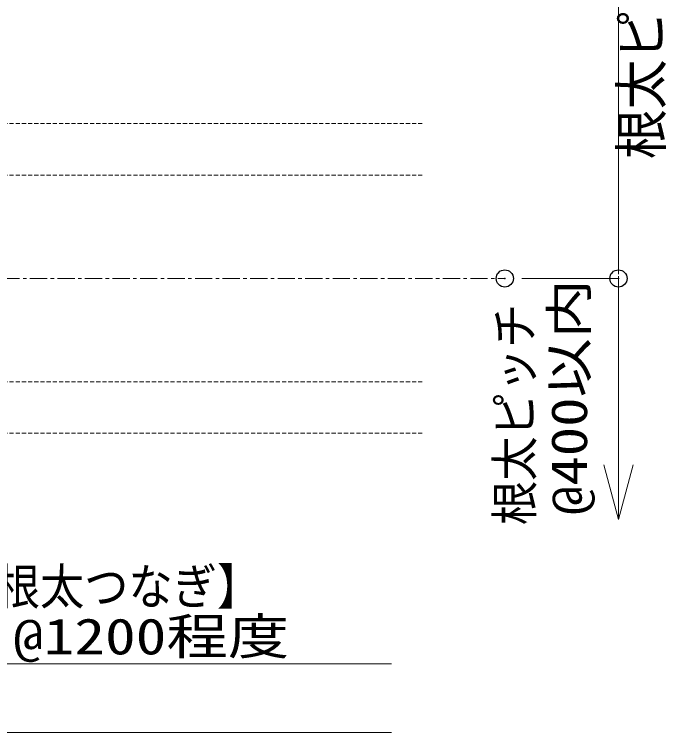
# Model space of a CAD drawing. Units: millimetres, scale not verified. Extents: x -4131 to 4169, y -981 to 998.
# Drawn here: x -3369.7 to -3179.3, y -288.6 to -79.9 of the extents above; entities that cross this region are included whole.
import ezdxf
from ezdxf.enums import TextEntityAlignment as Align

# ---------------------------------------------------------------- set-up
doc = ezdxf.new("R2010")
doc.units = ezdxf.units.MM
doc.header["$LTSCALE"] = 10
doc.header["$PDMODE"] = 32
doc.header["$PDSIZE"] = 5
doc.linetypes.add('CHAIN1', pattern=[8, 5, -1, 1, -1])
doc.linetypes.add('DASHED1', pattern=[1.8, 1.2, -0.6])
for name, color, linetype, lineweight in [('0-3_寸法', 7, 'Continuous', 9), ('0-6_0', 7, 'Continuous', 9), ('0-9_根太', 4, 'Continuous', 9)]:
    doc.layers.add(name, color=color, linetype=linetype, lineweight=lineweight)
doc.layers.add('0-7_DEFPOINTS', color=7, linetype='Continuous')
doc.styles.add('ＭＳ ゴシック', font='')
doc.styles.add('ＭＳ Ｐゴシック', font='')
doc.styles.get('ＭＳ ゴシック').set_extended_font_data('MS Gothic')
doc.styles.get('ＭＳ Ｐゴシック').set_extended_font_data('MS PGothic')

# ---------------------------------------------------------------- blocks, each defined once
blk = doc.blocks.new('_DOT')
at = {"layer": '0-6_0'}
for p, q in [((-5, 0), (-10, 0)), ((-2.5, 0), (2.5, 0))]:
    blk.add_line(p, q, dxfattribs=at)
blk = doc.blocks.new('グループ-74-1')
at = {"layer": '0-9_根太', "linetype": 'DASHED1'}
for p, q in [((-37009.7, 1799.7), (-31688.6, 1799.7)), ((-37009.7, 1649.7), (-31688.6, 1649.7)), ((-37009.7, 1049.7), (-31688.6, 1049.7)), ((-37009.7, 899.7), (-31688.6, 899.7))]:
    blk.add_line(p, q, dxfattribs=at)
at = {"layer": '0-9_根太', "linetype": 'CHAIN1'}
blk.add_line((-39948.3, 1349.7), (-31448.3, 1349.7), dxfattribs=at)

msp = doc.modelspace()

# ---------------------------------------------------------------- linework, layer by layer
at = {"layer": '0-3_寸法'}
for p, q in [((-3194.14, 50.86), (-3194.14, -154.13)), ((-3222.18, -156.63), (-3194.14, -156.63))]:
    msp.add_line(p, q, dxfattribs=at)
at = {"layer": '0-3_寸法', "color": 4}
for p, q in [((-3194.14, -156.63), (-3194.14, -226.63)), ((-3260.09, -268.6), (-3424.2, -268.6)), ((-3260.09, -288.6), (-3521.7, -288.6))]:
    msp.add_line(p, q, dxfattribs=at)
msp.add_lwpolyline([(-3189.89, -210.76), (-3194.14, -226.63), (-3198.4, -210.76)], dxfattribs=at)
at = {"layer": '0-7_DEFPOINTS'}
for p in [(-3227.18, -156.63), (-3194.14, -156.63)]:
    msp.add_point(p, dxfattribs=at)

# ---------------------------------------------------------------- block references
at = {"layer": '0-3_寸法', "xscale": 0.2503723, "yscale": 0.2503723, "rotation": 270}
msp.add_blockref('_DOT', (-3194.14, -156.63), dxfattribs=at)
at = {"layer": '0-9_根太', "xscale": 0.1, "yscale": 0.1}
msp.add_blockref('グループ-74-1', (-82.35, -291.6), dxfattribs=at)

# ---------------------------------------------------------------- texts
at = {"layer": '0-3_寸法', "style": 'ＭＳ Ｐゴシック', "width": 0.9}
msp.add_text('根太ピッチ @400以内', height=11.78, rotation=90, dxfattribs=at).set_placement((-3178.1, -121.94), align=Align.BOTTOM_LEFT)
at = {"layer": '0-3_寸法', "color": 4, "style": 'ＭＳ ゴシック'}
for s, width, p in [('@400以内', 1.2, (-3200.11, -225.41)), ('根太ピッチ', 0.9, (-3215.95, -228.3))]:
    msp.add_text(s, height=10.48, rotation=90, dxfattribs=dict(at, width=width)).set_placement(p, align=Align.BOTTOM_LEFT)
for s, width, p in [('【根太つなぎ】', 0.9, (-3388.01, -254.52)), ('@1200程度', 1.25, (-3370.09, -269.02))]:
    msp.add_text(s, height=10.48, dxfattribs=dict(at, width=width)).set_placement(p, align=Align.BOTTOM_LEFT)

doc.saveas('drawing.dxf')
